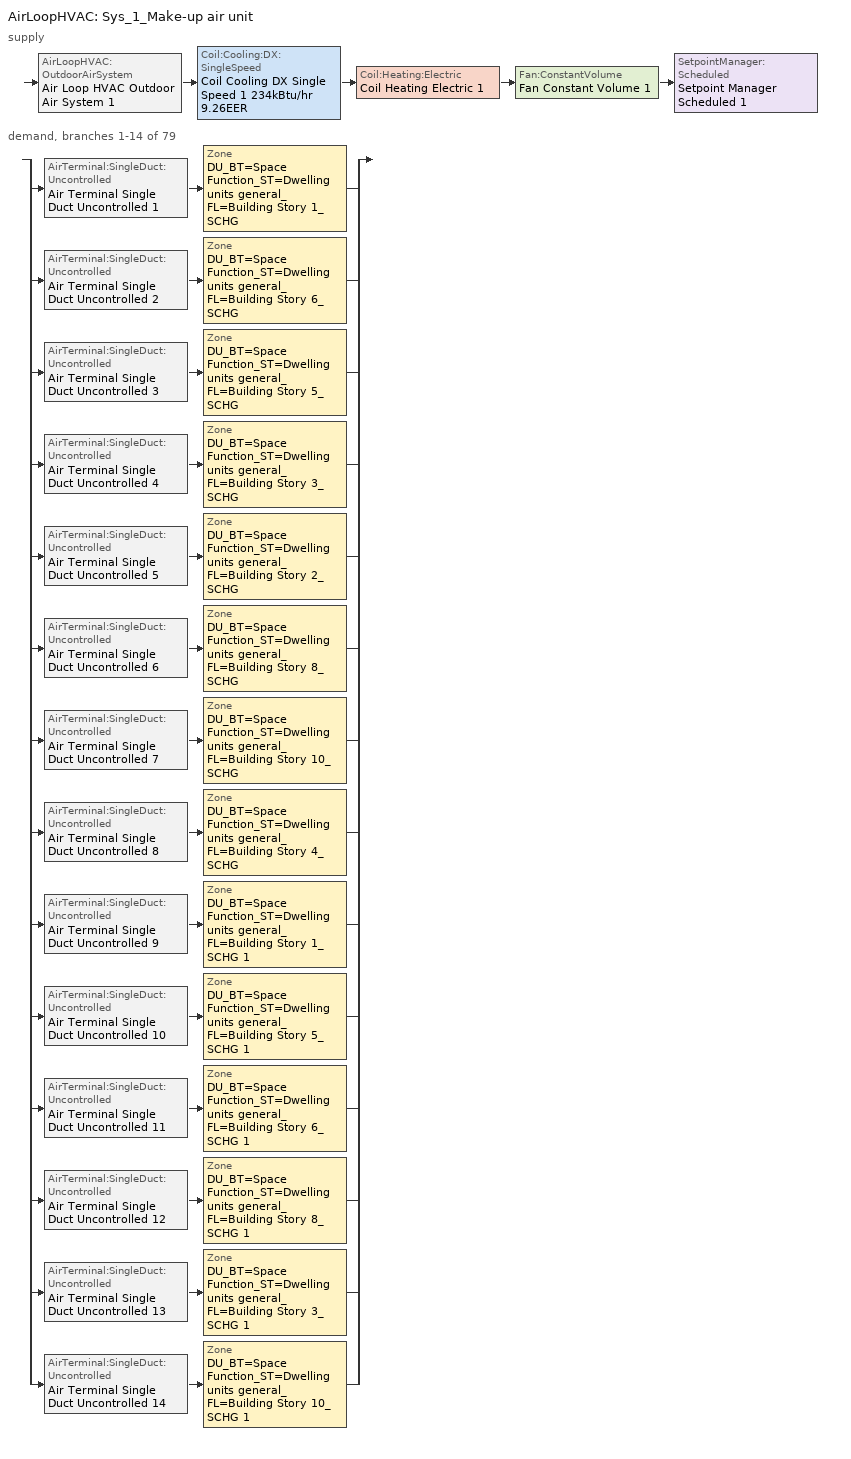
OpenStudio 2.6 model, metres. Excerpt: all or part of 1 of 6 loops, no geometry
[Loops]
AirLoopHVAC 'Sys_1_Make-up air unit'
 supply: AirLoopHVAC:OutdoorAirSystem 'Air Loop HVAC Outdoor Air System 1' > Coil:Cooling:DX:SingleSpeed 'Coil Cooling DX Single Speed 1 234kBtu/hr 9.26EER' > Coil:Heating:Electric 'Coil Heating Electric 1' > Fan:ConstantVolume 'Fan Constant Volume 1' > SetpointManager:Scheduled 'Setpoint Manager Scheduled 1'
 demand, branches 1-14 of 79: split
  | AirTerminal:SingleDuct:Uncontrolled 'Air Terminal Single Duct Uncontrolled 1' > Zone 'DU_BT=Space Function_ST=Dwelling units general_FL=Building Story 1_SCHG'
  | AirTerminal:SingleDuct:Uncontrolled 'Air Terminal Single Duct Uncontrolled 2' > Zone 'DU_BT=Space Function_ST=Dwelling units general_FL=Building Story 6_SCHG'
  | AirTerminal:SingleDuct:Uncontrolled 'Air Terminal Single Duct Uncontrolled 3' > Zone 'DU_BT=Space Function_ST=Dwelling units general_FL=Building Story 5_SCHG'
  | AirTerminal:SingleDuct:Uncontrolled 'Air Terminal Single Duct Uncontrolled 4' > Zone 'DU_BT=Space Function_ST=Dwelling units general_FL=Building Story 3_SCHG'
  | AirTerminal:SingleDuct:Uncontrolled 'Air Terminal Single Duct Uncontrolled 5' > Zone 'DU_BT=Space Function_ST=Dwelling units general_FL=Building Story 2_SCHG'
  | AirTerminal:SingleDuct:Uncontrolled 'Air Terminal Single Duct Uncontrolled 6' > Zone 'DU_BT=Space Function_ST=Dwelling units general_FL=Building Story 8_SCHG'
  | AirTerminal:SingleDuct:Uncontrolled 'Air Terminal Single Duct Uncontrolled 7' > Zone 'DU_BT=Space Function_ST=Dwelling units general_FL=Building Story 10_SCHG'
  | AirTerminal:SingleDuct:Uncontrolled 'Air Terminal Single Duct Uncontrolled 8' > Zone 'DU_BT=Space Function_ST=Dwelling units general_FL=Building Story 4_SCHG'
  | AirTerminal:SingleDuct:Uncontrolled 'Air Terminal Single Duct Uncontrolled 9' > Zone 'DU_BT=Space Function_ST=Dwelling units general_FL=Building Story 1_SCHG 1'
  | AirTerminal:SingleDuct:Uncontrolled 'Air Terminal Single Duct Uncontrolled 10' > Zone 'DU_BT=Space Function_ST=Dwelling units general_FL=Building Story 5_SCHG 1'
  | AirTerminal:SingleDuct:Uncontrolled 'Air Terminal Single Duct Uncontrolled 11' > Zone 'DU_BT=Space Function_ST=Dwelling units general_FL=Building Story 6_SCHG 1'
  | AirTerminal:SingleDuct:Uncontrolled 'Air Terminal Single Duct Uncontrolled 12' > Zone 'DU_BT=Space Function_ST=Dwelling units general_FL=Building Story 8_SCHG 1'
  | AirTerminal:SingleDuct:Uncontrolled 'Air Terminal Single Duct Uncontrolled 13' > Zone 'DU_BT=Space Function_ST=Dwelling units general_FL=Building Story 3_SCHG 1'
  | AirTerminal:SingleDuct:Uncontrolled 'Air Terminal Single Duct Uncontrolled 14' > Zone 'DU_BT=Space Function_ST=Dwelling units general_FL=Building Story 10_SCHG 1'
[Sizing:Zone] Zone Cooling Design Supply Air Temperature Input Method=SupplyAirTemperature; Zone Cooling Design Supply Air Temperature {C}=13; Zone Cooling Design Supply Air Temperature Difference {deltaC}=11.11; Zone Heating Design Supply Air Temperature Input Method=SupplyAirTemperature; Zone Heating Design Supply Air Temperature {C}=43; Zone Heating Design Supply Air Temperature Difference {deltaC}=11.11; Zone Cooling Design Supply Air Humidity Ratio {kg-H2O/kg-air}=0.0085; Zone Heating Design Supply Air Humidity Ratio {kg-H2O/kg-air}=0.008; Zone Heating Sizing Factor=1.3; Zone Cooling Sizing Factor=1.1; Cooling Design Air Flow Method=DesignDay; Heating Design Air Flow Method=DesignDay; Account for Dedicated Outdoor Air System=No; Dedicated Outdoor Air System Control Strategy=NeutralSupplyAir; Dedicated Outdoor Air Low Setpoint Temperature for Design {C}=autosize; Dedicated Outdoor Air High Setpoint Temperature for Design {C}=autosize
DU_BT=Space Function_ST=Dwelling units general_FL=Building Story 1_SCHG; DU_BT=Space Function_ST=Dwelling units general_FL=Building Story 6_SCHG; DU_BT=Space Function_ST=Dwelling units general_FL=Building Story 5_SCHG; DU_BT=Space Function_ST=Dwelling units general_FL=Building Story 3_SCHG; DU_BT=Space Function_ST=Dwelling units general_FL=Building Story 2_SCHG; DU_BT=Space Function_ST=Dwelling units general_FL=Building Story 8_SCHG; DU_BT=Space Function_ST=Dwelling units general_FL=Building Story 10_SCHG; DU_BT=Space Function_ST=Dwelling units general_FL=Building Story 4_SCHG; DU_BT=Space Function_ST=Dwelling units general_FL=Building Story 1_SCHG 1; DU_BT=Space Function_ST=Dwelling units general_FL=Building Story 5_SCHG 1; DU_BT=Space Function_ST=Dwelling units general_FL=Building Story 6_SCHG 1; DU_BT=Space Function_ST=Dwelling units general_FL=Building Story 8_SCHG 1; DU_BT=Space Function_ST=Dwelling units general_FL=Building Story 3_SCHG 1; DU_BT=Space Function_ST=Dwelling units general_FL=Building Story 10_SCHG 1
[Zone equipment]
DU_BT=Space Function_ST=Dwelling units general_FL=Building Story 1_SCHG: DU_BT=Space Function_ST=Dwelling units general_FL=Building Story 1_SCHG PTAC, Zone HVAC Baseboard Convective Electric 1, Air Terminal Single Duct Uncontrolled 1
DU_BT=Space Function_ST=Dwelling units general_FL=Building Story 6_SCHG: DU_BT=Space Function_ST=Dwelling units general_FL=Building Story 6_SCHG PTAC, Zone HVAC Baseboard Convective Electric 2, Air Terminal Single Duct Uncontrolled 2
DU_BT=Space Function_ST=Dwelling units general_FL=Building Story 5_SCHG: DU_BT=Space Function_ST=Dwelling units general_FL=Building Story 5_SCHG PTAC, Zone HVAC Baseboard Convective Electric 3, Air Terminal Single Duct Uncontrolled 3
DU_BT=Space Function_ST=Dwelling units general_FL=Building Story 3_SCHG: DU_BT=Space Function_ST=Dwelling units general_FL=Building Story 3_SCHG PTAC, Zone HVAC Baseboard Convective Electric 4, Air Terminal Single Duct Uncontrolled 4
DU_BT=Space Function_ST=Dwelling units general_FL=Building Story 2_SCHG: DU_BT=Space Function_ST=Dwelling units general_FL=Building Story 2_SCHG PTAC, Zone HVAC Baseboard Convective Electric 5, Air Terminal Single Duct Uncontrolled 5
DU_BT=Space Function_ST=Dwelling units general_FL=Building Story 8_SCHG: DU_BT=Space Function_ST=Dwelling units general_FL=Building Story 8_SCHG PTAC, Zone HVAC Baseboard Convective Electric 6, Air Terminal Single Duct Uncontrolled 6
DU_BT=Space Function_ST=Dwelling units general_FL=Building Story 10_SCHG: DU_BT=Space Function_ST=Dwelling units general_FL=Building Story 10_SCHG PTAC, Zone HVAC Baseboard Convective Electric 7, Air Terminal Single Duct Uncontrolled 7
DU_BT=Space Function_ST=Dwelling units general_FL=Building Story 4_SCHG: DU_BT=Space Function_ST=Dwelling units general_FL=Building Story 4_SCHG PTAC, Zone HVAC Baseboard Convective Electric 8, Air Terminal Single Duct Uncontrolled 8
DU_BT=Space Function_ST=Dwelling units general_FL=Building Story 1_SCHG 1: DU_BT=Space Function_ST=Dwelling units general_FL=Building Story 1_SCHG 1 PTAC, Zone HVAC Baseboard Convective Electric 9, Air Terminal Single Duct Uncontrolled 9
DU_BT=Space Function_ST=Dwelling units general_FL=Building Story 5_SCHG 1: DU_BT=Space Function_ST=Dwelling units general_FL=Building Story 5_SCHG 1 PTAC, Zone HVAC Baseboard Convective Electric 10, Air Terminal Single Duct Uncontrolled 10
DU_BT=Space Function_ST=Dwelling units general_FL=Building Story 6_SCHG 1: DU_BT=Space Function_ST=Dwelling units general_FL=Building Story 6_SCHG 1 PTAC, Zone HVAC Baseboard Convective Electric 11, Air Terminal Single Duct Uncontrolled 11
DU_BT=Space Function_ST=Dwelling units general_FL=Building Story 8_SCHG 1: DU_BT=Space Function_ST=Dwelling units general_FL=Building Story 8_SCHG 1 PTAC, Zone HVAC Baseboard Convective Electric 12, Air Terminal Single Duct Uncontrolled 12
DU_BT=Space Function_ST=Dwelling units general_FL=Building Story 3_SCHG 1: DU_BT=Space Function_ST=Dwelling units general_FL=Building Story 3_SCHG 1 PTAC, Zone HVAC Baseboard Convective Electric 13, Air Terminal Single Duct Uncontrolled 13
DU_BT=Space Function_ST=Dwelling units general_FL=Building Story 10_SCHG 1: DU_BT=Space Function_ST=Dwelling units general_FL=Building Story 10_SCHG 1 PTAC, Zone HVAC Baseboard Convective Electric 14, Air Terminal Single Duct Uncontrolled 14
[AirLoopHVAC]
Sys_1_Make-up air unit: Availability Schedule=Sys_1_Make-up air unit Occ Sch; Design Supply Air Flow Rate {m3/s}=AutoSize
[Sizing:System]
Sys_1_Make-up air unit: Type of Load to Size On=VentilationRequirement; Design Outdoor Air Flow Rate {m3/s}=Autosize; Minimum System Air Flow Ratio=1; Preheat Design Temperature {C}=7; Preheat Design Humidity Ratio {kg-H2O/kg-Air}=0.008; Precool Design Temperature {C}=13; Precool Design Humidity Ratio {kg-H2O/kg-Air}=0.008; Central Cooling Design Supply Air Temperature {C}=13; Central Heating Design Supply Air Temperature {C}=43; Sizing Option=NonCoincident; 100% Outdoor Air in Cooling=Yes; 100% Outdoor Air in Heating=Yes; Central Cooling Design Supply Air Humidity Ratio {kg-H2O/kg-Air}=0.0085; Central Heating Design Supply Air Humidity Ratio {kg-H2O/kg-Air}=0.008; Cooling Design Air Flow Method=DesignDay; Cooling Design Air Flow Rate {m3/s}=0; Heating Design Air Flow Method=DesignDay; Heating Design Air Flow Rate {m3/s}=0; System Outdoor Air Method=ZoneSum; Zone Maximum Outdoor Air Fraction=1; Cooling Supply Air Flow Rate Per Floor Area {m3/s-m2}=0.00996765; Cooling Fraction of Autosized Cooling Supply Air Flow Rate=1; Cooling Supply Air Flow Rate Per Unit Cooling Capacity {m3/s-W}=3.94755e-05; Heating Supply Air Flow Rate Per Floor Area {m3/s-m2}=0.00996765; Heating Fraction of Autosized Heating Supply Air Flow Rate=1; Heating Fraction of Autosized Cooling Supply Air Flow Rate=1; Heating Supply Air Flow Rate Per Unit Heating Capacity {m3/s-W}=3.15882e-05; Cooling Design Capacity Method=CoolingDesignCapacity; Cooling Design Capacity {W}=autosize; Cooling Design Capacity Per Floor Area {W/m2}=234.7; Fraction of Autosized Cooling Design Capacity=1; Heating Design Capacity Method=HeatingDesignCapacity; Heating Design Capacity {W}=autosize; Heating Design Capacity Per Floor Area {W/m2}=157; Fraction of Autosized Heating Design Capacity=1; Central Cooling Capacity Control Method=OnOff
[Fan:ConstantVolume] Availability Schedule=Always On Discrete; Fan Efficiency=0.39975; Pressure Rise {Pa}=640; Maximum Flow Rate {m3/s}=AutoSize; Motor Efficiency=0.615
Fan Constant Volume 1; Fan Constant Volume 2; Fan Constant Volume 3; Fan Constant Volume 4; Fan Constant Volume 5; Fan Constant Volume 6; Fan Constant Volume 7; Fan Constant Volume 8; Fan Constant Volume 9; Fan Constant Volume 10; Fan Constant Volume 11; Fan Constant Volume 12; Fan Constant Volume 13; Fan Constant Volume 14; Fan Constant Volume 15
[Coil:Heating:Electric]
Name | Availability Schedule
Coil Heating Electric 1 | Always On Discrete
Coil Heating Electric 2; Coil Heating Electric 3; Coil Heating Electric 4; Coil Heating Electric 5; Coil Heating Electric 6; Coil Heating Electric 7; Coil Heating Electric 8; Coil Heating Electric 9; Coil Heating Electric 10; Coil Heating Electric 11; Coil Heating Electric 12; Coil Heating Electric 13; Coil Heating Electric 14; Coil Heating Electric 15 | ON_OFF_ALWAYS_OFF
[Coil:Cooling:DX:SingleSpeed] Availability Schedule=Always On Discrete; Rated Total Cooling Capacity {W}=autosize; Rated Sensible Heat Ratio=autosize; Rated Air Flow Rate {m3/s}=autosize; Rated Evaporator Fan Power Per Volume Flow Rate {W/(m3/s)}=773.3; Total Cooling Capacity Function of Temperature Curve=DXCOOL-NECB2011-REF-CAPFT; Total Cooling Capacity Function of Flow Fraction Curve=DXCOOL-NECB2011-REF-CAPFFLOW; Energy Input Ratio Function of Temperature Curve=DXCOOL-NECB2011-REF-COOLEIRFT; Energy Input Ratio Function of Flow Fraction Curve=DXCOOL-NECB2011-REF-COOLEIRFFLOW; Part Load Fraction Correlation Curve=DXCOOL-NECB2011-REF-COOLPLFFPLR; Condenser Type=AirCooled; Evaporative Condenser Effectiveness=0; Evaporative Condenser Air Flow Rate {m3/s}=Autosize; Evaporative Condenser Pump Rated Power Consumption {W}=Autosize; Crankcase Heater Capacity {W}=0; Maximum Outdoor Dry-Bulb Temperature for Crankcase Heater Operation {C}=0; Basin Heater Capacity {W/K}=0; Basin Heater Setpoint Temperature {C}=10
Name | Rated COP {W/W}
Coil Cooling DX Single Speed 1 234kBtu/hr 9.26EER | 3.29981
Coil Cooling DX Single Speed 2 12kBtu/hr 9.9EER | 3.36048
Coil Cooling DX Single Speed 3 13kBtu/hr 9.8EER | 3.30697
Coil Cooling DX Single Speed 4 12kBtu/hr 9.9EER | 3.36094
Coil Cooling DX Single Speed 5 14kBtu/hr 9.5EER | 3.21939
Coil Cooling DX Single Speed 6 7kBtu/hr 11.0EER | 3.72683
Coil Cooling DX Single Speed 7 9kBtu/hr 10.6EER | 3.57935
Coil Cooling DX Single Speed 8 15kBtu/hr 9.3EER | 3.15628
Coil Cooling DX Single Speed 9 12kBtu/hr 9.9EER | 3.36036
Coil Cooling DX Single Speed 10 14kBtu/hr 9.5EER | 3.22409
Coil Cooling DX Single Speed 11 7kBtu/hr 11.0EER | 3.72521
Coil Cooling DX Single Speed 12 7kBtu/hr 11.0EER | 3.72698
Coil Cooling DX Single Speed 13 13kBtu/hr 9.7EER | 3.30094
Coil Cooling DX Single Speed 14 9kBtu/hr 10.6EER | 3.58931
Coil Cooling DX Single Speed 15 17kBtu/hr 9.3EER | 3.15774
[Controller:OutdoorAir]
Controller Outdoor Air 1: Minimum Outdoor Air Flow Rate {m3/s}=autosize; Maximum Outdoor Air Flow Rate {m3/s}=Autosize; Economizer Control Type=DifferentialEnthalpy; Economizer Control Action Type=ModulateFlow; Lockout Type=NoLockout; Minimum Limit Type=FixedMinimum; Minimum Outdoor Air Schedule=Sys_1_Make-up air unit Occ Sch; Controller Mechanical Ventilation=Controller Mechanical Ventilation 1; High Humidity Control=No; Heat Recovery Bypass Control Type=BypassWhenWithinEconomizerLimits
[Controller:MechanicalVentilation]
Controller Mechanical Ventilation 1: Availability Schedule=Always On Discrete; System Outdoor Air Method=ZoneSum
[AirLoopHVAC:OutdoorAirSystem]
Air Loop HVAC Outdoor Air System 1: Controller=Controller Outdoor Air 1
[SetpointManager:Scheduled]
Setpoint Manager Scheduled 1: Control Variable=Temperature; Schedule=Makeup-Air Unit Supply Air Temp
[ZoneHVAC:PackagedTerminalAirConditioner] Availability Schedule=Always On Discrete; Supply Air Flow Rate During Cooling Operation {m3/s}=Autosize; Supply Air Flow Rate During Heating Operation {m3/s}=Autosize; Supply Air Flow Rate When No Cooling or Heating is Needed {m3/s}=Autosize; Outdoor Air Flow Rate During Cooling Operation {m3/s}=1e-05; Outdoor Air Flow Rate During Heating Operation {m3/s}=1e-05; Outdoor Air Flow Rate When No Cooling or Heating is Needed {m3/s}=1e-05; Fan Placement=DrawThrough
Name | Supply Air Fan | Heating Coil | Cooling Coil
DU_BT=Space Function_ST=Dwelling units general_FL=Building Story 1_SCHG PTAC | Fan Constant Volume 2 | Coil Heating Electric 2 | Coil Cooling DX Single Speed 2 12kBtu/hr 9.9EER
DU_BT=Space Function_ST=Dwelling units general_FL=Building Story 6_SCHG PTAC | Fan Constant Volume 3 | Coil Heating Electric 3 | Coil Cooling DX Single Speed 3 13kBtu/hr 9.8EER
DU_BT=Space Function_ST=Dwelling units general_FL=Building Story 5_SCHG PTAC | Fan Constant Volume 4 | Coil Heating Electric 4 | Coil Cooling DX Single Speed 4 12kBtu/hr 9.9EER
DU_BT=Space Function_ST=Dwelling units general_FL=Building Story 3_SCHG PTAC | Fan Constant Volume 5 | Coil Heating Electric 5 | Coil Cooling DX Single Speed 5 14kBtu/hr 9.5EER
DU_BT=Space Function_ST=Dwelling units general_FL=Building Story 2_SCHG PTAC | Fan Constant Volume 6 | Coil Heating Electric 6 | Coil Cooling DX Single Speed 6 7kBtu/hr 11.0EER
DU_BT=Space Function_ST=Dwelling units general_FL=Building Story 8_SCHG PTAC | Fan Constant Volume 7 | Coil Heating Electric 7 | Coil Cooling DX Single Speed 7 9kBtu/hr 10.6EER
DU_BT=Space Function_ST=Dwelling units general_FL=Building Story 10_SCHG PTAC | Fan Constant Volume 8 | Coil Heating Electric 8 | Coil Cooling DX Single Speed 8 15kBtu/hr 9.3EER
DU_BT=Space Function_ST=Dwelling units general_FL=Building Story 4_SCHG PTAC | Fan Constant Volume 9 | Coil Heating Electric 9 | Coil Cooling DX Single Speed 9 12kBtu/hr 9.9EER
DU_BT=Space Function_ST=Dwelling units general_FL=Building Story 1_SCHG 1 PTAC | Fan Constant Volume 10 | Coil Heating Electric 10 | Coil Cooling DX Single Speed 10 14kBtu/hr 9.5EER
DU_BT=Space Function_ST=Dwelling units general_FL=Building Story 5_SCHG 1 PTAC | Fan Constant Volume 11 | Coil Heating Electric 11 | Coil Cooling DX Single Speed 11 7kBtu/hr 11.0EER
DU_BT=Space Function_ST=Dwelling units general_FL=Building Story 6_SCHG 1 PTAC | Fan Constant Volume 12 | Coil Heating Electric 12 | Coil Cooling DX Single Speed 12 7kBtu/hr 11.0EER
DU_BT=Space Function_ST=Dwelling units general_FL=Building Story 8_SCHG 1 PTAC | Fan Constant Volume 13 | Coil Heating Electric 13 | Coil Cooling DX Single Speed 13 13kBtu/hr 9.7EER
DU_BT=Space Function_ST=Dwelling units general_FL=Building Story 3_SCHG 1 PTAC | Fan Constant Volume 14 | Coil Heating Electric 14 | Coil Cooling DX Single Speed 14 9kBtu/hr 10.6EER
DU_BT=Space Function_ST=Dwelling units general_FL=Building Story 10_SCHG 1 PTAC | Fan Constant Volume 15 | Coil Heating Electric 15 | Coil Cooling DX Single Speed 15 17kBtu/hr 9.3EER
[ZoneHVAC:Baseboard:Convective:Electric] Availability Schedule=Always On Discrete; Nominal Capacity {W}=autosize; Efficiency=1
Zone HVAC Baseboard Convective Electric 1; Zone HVAC Baseboard Convective Electric 2; Zone HVAC Baseboard Convective Electric 3; Zone HVAC Baseboard Convective Electric 4; Zone HVAC Baseboard Convective Electric 5; Zone HVAC Baseboard Convective Electric 6; Zone HVAC Baseboard Convective Electric 7; Zone HVAC Baseboard Convective Electric 8; Zone HVAC Baseboard Convective Electric 9; Zone HVAC Baseboard Convective Electric 10; Zone HVAC Baseboard Convective Electric 11; Zone HVAC Baseboard Convective Electric 12; Zone HVAC Baseboard Convective Electric 13; Zone HVAC Baseboard Convective Electric 14
[AirTerminal:SingleDuct:Uncontrolled] Availability Schedule=Always On Discrete; Maximum Air Flow Rate {m3/s}=AutoSize
Air Terminal Single Duct Uncontrolled 1; Air Terminal Single Duct Uncontrolled 2; Air Terminal Single Duct Uncontrolled 3; Air Terminal Single Duct Uncontrolled 4; Air Terminal Single Duct Uncontrolled 5; Air Terminal Single Duct Uncontrolled 6; Air Terminal Single Duct Uncontrolled 7; Air Terminal Single Duct Uncontrolled 8; Air Terminal Single Duct Uncontrolled 9; Air Terminal Single Duct Uncontrolled 10; Air Terminal Single Duct Uncontrolled 11; Air Terminal Single Duct Uncontrolled 12; Air Terminal Single Duct Uncontrolled 13; Air Terminal Single Duct Uncontrolled 14
[Schedule:Ruleset]
Name | Default Day Schedule | Summer Design Day Schedule | Winter Design Day Schedule
ON_OFF_ALWAYS_OFF | Schedule Day 3
Makeup-Air Unit Supply Air Temp | Makeup Air Unit Supply Air Temp Default
Sys_1_Make-up air unit Occ Sch | Sys_1_Make-up air unit Occ Sch Default | Sys_1_Make-up air unit Occ Sch Summer Design Day | Sys_1_Make-up air unit Occ Sch Winter Design Day
[Schedule:Day]
Schedule Day 3; wkdON_OFF_ALWAYS_OFF 1; satON_OFF_ALWAYS_OFF 1; sunON_OFF_ALWAYS_OFF 1: 1, 0, 0, 2, 0, 0, 3, 0, 0, 4, 0, 0, 5, 0, 0, 6, 0, 0, 7, 0, 0, 8, 0, 0, 9, 0, 0, 10, 0, 0, 11, 0, 0, 12, 0, 0, 13, 0, 0, 14, 0, 0, 15, 0, 0, 16, 0, 0, 17, 0, 0, 18, 0, 0, 19, 0, 0, 20, 0, 0, 21, 0, 0, 22, 0, 0, 23, 0, 0, 24, 0, 0
Makeup Air Unit Supply Air Temp Default: 24, 0, 20
Sys_1_Make-up air unit Occ Sch Default; Sys_1_Make-up air unit Occ Sch Winter Design Day; Sys_1_Make-up air unit Occ Sch Summer Design Day; Sys_1_Make-up air unit Occ Sch Monday; Sys_1_Make-up air unit Occ Sch Tuesday; Sys_1_Make-up air unit Occ Sch Wednesday; Sys_1_Make-up air unit Occ Sch Thursday; Sys_1_Make-up air unit Occ Sch Friday; Sys_1_Make-up air unit Occ Sch Saturday; Sys_1_Make-up air unit Occ Sch Sunday: 24, 0, 1
[Schedule:Rule] Date Specification Type=DateRange; Start Month=1; Start Day=1; End Month=12
Name | Schedule Ruleset | Rule Order | Day Schedule | Apply Sunday | Apply Monday | Apply Tuesday | Apply Wednesday | Apply Thursday | Apply Friday | Apply Saturday | End Day
wkdON_OFF_ALWAYS_OFF rule | ON_OFF_ALWAYS_OFF | 2 | wkdON_OFF_ALWAYS_OFF 1 | No | Yes | Yes | Yes | Yes | Yes | No | 31
satON_OFF_ALWAYS_OFFrule | ON_OFF_ALWAYS_OFF | 1 | satON_OFF_ALWAYS_OFF 1 | No | No | No | No | No | No | Yes | 31
sunON_OFF_ALWAYS_OFFrule | ON_OFF_ALWAYS_OFF | 0 | sunON_OFF_ALWAYS_OFF 1 | Yes | No | No | No | No | No | No | 31
Sys_1_Make-up air unit Occ Sch Monday Rule | Sys_1_Make-up air unit Occ Sch | 6 | Sys_1_Make-up air unit Occ Sch Monday |  | Yes |  |  |  |  |  | 25
Sys_1_Make-up air unit Occ Sch Tuesday Rule | Sys_1_Make-up air unit Occ Sch | 5 | Sys_1_Make-up air unit Occ Sch Tuesday |  |  | Yes |  |  |  |  | 26
Sys_1_Make-up air unit Occ Sch Wednesday Rule | Sys_1_Make-up air unit Occ Sch | 4 | Sys_1_Make-up air unit Occ Sch Wednesday |  |  |  | Yes |  |  |  | 27
Sys_1_Make-up air unit Occ Sch Thursday Rule | Sys_1_Make-up air unit Occ Sch | 3 | Sys_1_Make-up air unit Occ Sch Thursday |  |  |  |  | Yes |  |  | 28
Sys_1_Make-up air unit Occ Sch Friday Rule | Sys_1_Make-up air unit Occ Sch | 2 | Sys_1_Make-up air unit Occ Sch Friday |  |  |  |  |  | Yes |  | 29
Sys_1_Make-up air unit Occ Sch Saturday Rule | Sys_1_Make-up air unit Occ Sch | 1 | Sys_1_Make-up air unit Occ Sch Saturday |  |  |  |  |  |  | Yes | 30
Sys_1_Make-up air unit Occ Sch Sunday Rule | Sys_1_Make-up air unit Occ Sch | 0 | Sys_1_Make-up air unit Occ Sch Sunday | Yes |  |  |  |  |  |  | 31
[Schedule:Constant]
Always On Discrete: Value=1
[Curve:Biquadratic] Minimum Value of x=13; Maximum Value of x=24; Minimum Value of y=24; Maximum Value of y=46
Name | Coefficient1 Constant | Coefficient2 x | Coefficient3 x**2 | Coefficient4 y | Coefficient5 y**2 | Coefficient6 x*y
DXCOOL-NECB2011-REF-CAPFT | 0.867905 | 0.0142459 | 0.00055436 | -0.0075575 | 3.3e-05 | -0.0001918
DXCOOL-NECB2011-REF-COOLEIRFT | 0.116936 | 0.0284933 | -0.0004112 | 0.0214108 | 0.00016103 | -0.0006791
[Curve:Quadratic] Coefficient1 Constant=1; Coefficient2 x=0; Coefficient3 x**2=0; Minimum Value of x=0; Maximum Value of x=1
DXCOOL-NECB2011-REF-CAPFFLOW; DXCOOL-NECB2011-REF-COOLEIRFFLOW
[Curve:Cubic]
DXCOOL-NECB2011-REF-COOLPLFFPLR: Coefficient1 Constant=0.0277; Coefficient2 x=4.9151; Coefficient3 x**2=-8.184; Coefficient4 x**3=4.2702; Minimum Value of x=0.7; Maximum Value of x=1
